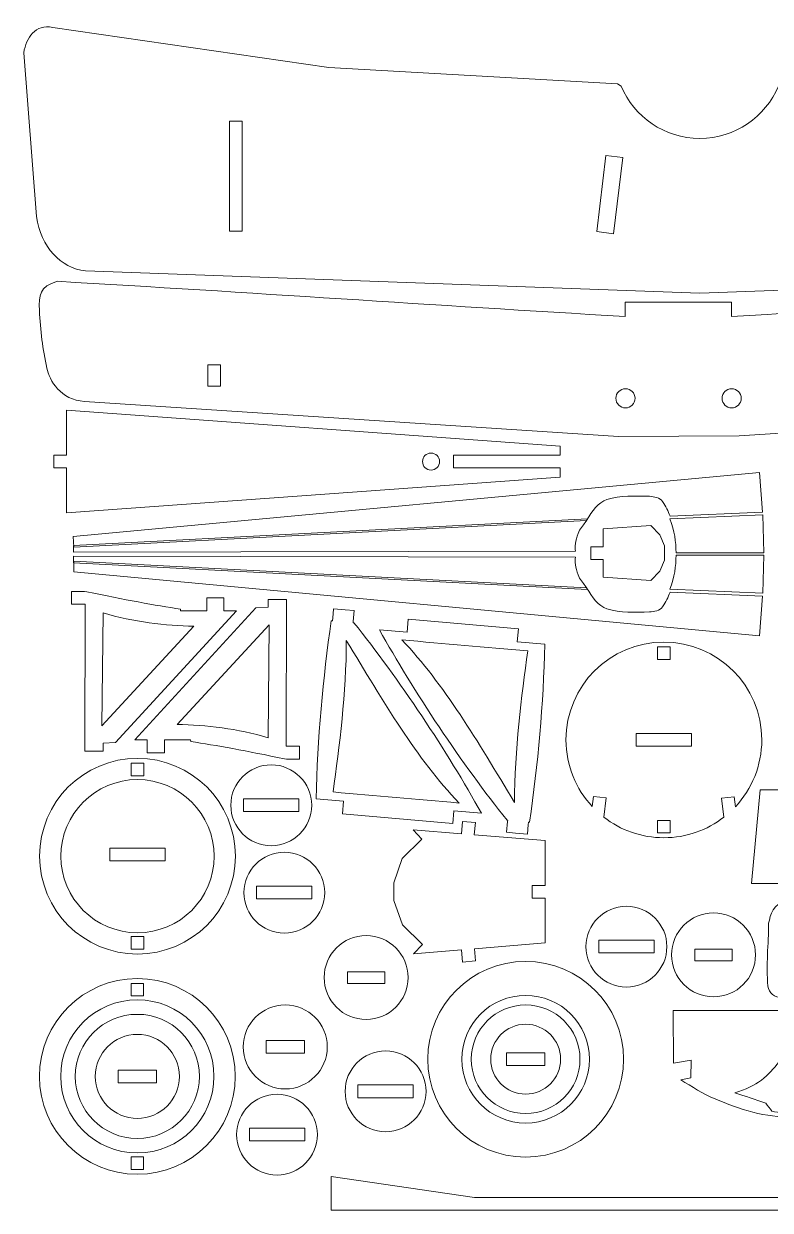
# Model space of a CAD drawing. Header units: centimetres. Extents: x -333 to 50, y -55 to 241.
# Drawn here: x -332.8 to -146.8, y -55.2 to 240.7 of the extents above; entities that cross this region are included whole.
import ezdxf

# ---------------------------------------------------------------- set-up
doc = ezdxf.new("R2010")
doc.units = ezdxf.units.CM
doc.header["$MEASUREMENT"] = 0
doc.layers.add('Layer 1', color=7, linetype='Continuous')

msp = doc.modelspace()

# ---------------------------------------------------------------- linework, layer by layer
at = {"layer": 'Layer 1', "color": 250, "lineweight": 9}
for points in [[(-281.54, 188.92), (-278.36, 188.92), (-278.36, 216.32), (-281.54, 216.32), (-281.54, 188.92)], [(-306.03, 53.13), (-302.9, 53.13), (-302.9, 56.26), (-306.03, 56.26), (-306.03, 53.13)], [(-278.02, 44.18), (-264.23, 44.18), (-264.23, 47.35), (-278.02, 47.35), (-278.02, 44.18)], [(-274.77, 22.39), (-260.98, 22.39), (-260.98, 25.56), (-274.77, 25.56), (-274.77, 22.39)], [(-306.03, 9.86), (-302.9, 9.86), (-302.9, 12.99), (-306.03, 12.99), (-306.03, 9.86)], [(-189.5, 8.92), (-175.71, 8.92), (-175.71, 12.09), (-189.5, 12.09), (-189.5, 8.92)], [(-165.53, 6.99), (-156.25, 6.99), (-156.25, 9.91), (-165.53, 9.91), (-165.53, 6.99)], [(-252.12, 1.34), (-242.84, 1.34), (-242.84, 4.26), (-252.12, 4.26), (-252.12, 1.34)], [(-306.07, -1.78), (-302.94, -1.78), (-302.94, 1.35), (-306.07, 1.35), (-306.07, -1.78)], [(-272.41, -16.09), (-262.86, -16.09), (-262.86, -12.92), (-272.41, -12.92), (-272.41, -16.09)], [(-212.5, -19.15), (-202.95, -19.15), (-202.95, -15.98), (-212.5, -15.98), (-212.5, -19.15)], [(-309.28, -23.44), (-299.73, -23.44), (-299.73, -20.27), (-309.28, -20.27), (-309.28, -23.44)], [(-306.07, -45.06), (-302.94, -45.06), (-302.94, -41.93), (-306.07, -41.93), (-306.07, -45.06)]]:
    msp.add_lwpolyline(points, close=True, dxfattribs=at)
for centre, major_axis in [((-231.31, 131.46), (0, 2.12)), ((-304.47, 33.06), (0, 24.4)), ((-271.13, 45.76), (0, 10.08)), ((-304.47, 33.06), (0, 19.1)), ((-267.87, 23.97), (0, 10.08)), ((-182.6, 10.5), (0, 10.08)), ((-160.89, 8.45), (0, 10.47)), ((-247.48, 2.8), (0, 10.47)), ((-207.72, -17.57), (0, 24.4)), ((-304.51, -21.86), (0, 24.4)), ((-304.51, -21.86), (0, 19.1)), ((-207.72, -17.57), (0, 15.91)), ((-267.64, -14.51), (0, 10.47)), ((-207.72, -17.57), (0, 13.54)), ((-304.51, -21.86), (0, 15.48)), ((-207.72, -17.57), (0, 8.71)), ((-304.51, -21.86), (0, 10.47))]:
    msp.add_ellipse(centre, major_axis=major_axis, ratio=1, dxfattribs=at)
for points, knots in [([(-183.92, 225.1), (-183.92, 225.1), (-184.82, 225.67), (-184.82, 225.67), (-184.82, 225.67), (-184.82, 225.67), (-256.78, 229.74), (-256.78, 229.74), (-256.78, 229.74), (-256.78, 229.74), (-325.61, 239.73), (-325.61, 239.73), (-325.61, 239.73), (-329.95, 240.66), (-332.18, 237.15), (-332.82, 233.44), (-332.82, 233.44), (-332.82, 233.44), (-329.61, 192.59), (-329.61, 192.59), (-329.61, 192.59), (-328.54, 185.01), (-323.61, 179.65), (-317.44, 179.04), (-317.44, 179.04), (-317.44, 179.04), (-164.32, 173.43), (-164.32, 173.43), (-164.32, 173.43), (-164.32, 173.43), (-11.2, 179.04), (-11.2, 179.04), (-11.2, 179.04), (-5.03, 179.65), (-0.1, 185.01), (0.97, 192.59), (0.97, 192.59), (0.97, 192.59), (4.18, 233.44), (4.18, 233.44), (4.18, 233.44), (3.54, 237.15), (1.31, 240.66), (-3.03, 239.73), (-3.03, 239.73), (-3.03, 239.73), (-71.86, 229.74), (-71.86, 229.74), (-71.86, 229.74), (-71.86, 229.74), (-143.82, 225.67), (-143.82, 225.67), (-143.82, 225.67), (-143.82, 225.67), (-144.72, 225.1), (-144.72, 225.1), (-144.72, 225.1), (-147.93, 217.44), (-155.5, 212.06), (-164.32, 212.06), (-164.32, 212.06), (-173.14, 212.06), (-180.71, 217.44), (-183.92, 225.1)], [0, 0, 0, 0, 0.058824, 0.058824, 0.058824, 0.058824, 0.117647, 0.117647, 0.117647, 0.117647, 0.176471, 0.176471, 0.176471, 0.176471, 0.235294, 0.235294, 0.235294, 0.235294, 0.294118, 0.294118, 0.294118, 0.294118, 0.352941, 0.352941, 0.352941, 0.352941, 0.411765, 0.411765, 0.411765, 0.411765, 0.470588, 0.470588, 0.470588, 0.470588, 0.529412, 0.529412, 0.529412, 0.529412, 0.588235, 0.588235, 0.588235, 0.588235, 0.647059, 0.647059, 0.647059, 0.647059, 0.705882, 0.705882, 0.705882, 0.705882, 0.764706, 0.764706, 0.764706, 0.764706, 0.823529, 0.823529, 0.823529, 0.823529, 0.882353, 0.882353, 0.882353, 0.882353, 1, 1, 1, 1]), ([(-183.5, 207.26), (-183.5, 207.26), (-187.71, 207.77), (-187.71, 207.77), (-187.71, 207.77), (-187.71, 207.77), (-190.01, 188.81), (-190.01, 188.81), (-190.01, 188.81), (-190.01, 188.81), (-185.8, 188.3), (-185.8, 188.3), (-185.8, 188.3), (-185.8, 188.3), (-183.5, 207.26), (-183.5, 207.26)], [0, 0, 0, 0, 0.2, 0.2, 0.2, 0.2, 0.4, 0.4, 0.4, 0.4, 0.6, 0.6, 0.6, 0.6, 1, 1, 1, 1]), ([(-182.93, 167.66), (-230.44, 170.4), (-276.89, 173.7), (-324.42, 176.42), (-324.42, 176.42), (-328.9, 175.05), (-329.11, 173.07), (-328.92, 169.18), (-328.92, 169.18), (-328.68, 164.24), (-328.1, 159.42), (-327.04, 154.79), (-327.04, 154.79), (-326.44, 151.71), (-323.66, 146.8), (-317.67, 146.48), (-317.67, 146.48), (-317.67, 146.48), (-184.56, 137.71), (-184.56, 137.71), (-184.56, 137.71), (-184.56, 137.71), (-154.52, 137.85), (-154.52, 137.85), (-154.52, 137.85), (-154.52, 137.85), (-21.66, 146.48), (-21.66, 146.48), (-21.66, 146.48), (-15.67, 146.8), (-12.89, 151.71), (-12.3, 154.79), (-12.3, 154.79), (-11.24, 159.42), (-10.66, 164.24), (-10.41, 169.18), (-10.41, 169.18), (-10.23, 173.07), (-10.44, 175.05), (-14.91, 176.42), (-14.91, 176.42), (-62.44, 173.7), (-108.9, 170.4), (-156.41, 167.66), (-156.41, 167.66), (-156.41, 167.66), (-156.41, 171.2), (-156.41, 171.2), (-156.41, 171.2), (-156.41, 171.2), (-182.93, 171.2), (-182.93, 171.2), (-182.93, 171.2), (-182.93, 171.2), (-182.93, 167.66), (-182.93, 167.66)], [0, 0, 0, 0, 0.066667, 0.066667, 0.066667, 0.066667, 0.133333, 0.133333, 0.133333, 0.133333, 0.2, 0.2, 0.2, 0.2, 0.266667, 0.266667, 0.266667, 0.266667, 0.333333, 0.333333, 0.333333, 0.333333, 0.4, 0.4, 0.4, 0.4, 0.466667, 0.466667, 0.466667, 0.466667, 0.533333, 0.533333, 0.533333, 0.533333, 0.6, 0.6, 0.6, 0.6, 0.666667, 0.666667, 0.666667, 0.666667, 0.733333, 0.733333, 0.733333, 0.733333, 0.8, 0.8, 0.8, 0.8, 0.866667, 0.866667, 0.866667, 0.866667, 1, 1, 1, 1]), ([(-286.95, 155.58), (-286.95, 155.58), (-283.77, 155.58), (-283.77, 155.58), (-283.77, 155.58), (-283.77, 155.58), (-283.77, 150.27), (-283.77, 150.27), (-283.77, 150.27), (-283.77, 150.27), (-286.95, 150.27), (-286.95, 150.27), (-286.95, 150.27), (-286.95, 150.27), (-286.95, 155.58), (-286.95, 155.58)], [0, 0, 0, 0, 0.2, 0.2, 0.2, 0.2, 0.4, 0.4, 0.4, 0.4, 0.6, 0.6, 0.6, 0.6, 1, 1, 1, 1]), ([(-182.85, 149.64), (-181.53, 149.64), (-180.46, 148.57), (-180.46, 147.25), (-180.46, 147.25), (-180.46, 145.93), (-181.53, 144.86), (-182.85, 144.86), (-182.85, 144.86), (-184.16, 144.86), (-185.23, 145.93), (-185.23, 147.25), (-185.23, 147.25), (-185.23, 148.57), (-184.16, 149.64), (-182.85, 149.64)], [0, 0, 0, 0, 0.2, 0.2, 0.2, 0.2, 0.4, 0.4, 0.4, 0.4, 0.6, 0.6, 0.6, 0.6, 1, 1, 1, 1]), ([(-156.38, 149.64), (-155.06, 149.64), (-153.99, 148.57), (-153.99, 147.25), (-153.99, 147.25), (-153.99, 145.93), (-155.06, 144.86), (-156.38, 144.86), (-156.38, 144.86), (-157.69, 144.86), (-158.76, 145.93), (-158.76, 147.25), (-158.76, 147.25), (-158.76, 148.57), (-157.69, 149.64), (-156.38, 149.64)], [0, 0, 0, 0, 0.2, 0.2, 0.2, 0.2, 0.4, 0.4, 0.4, 0.4, 0.6, 0.6, 0.6, 0.6, 1, 1, 1, 1]), ([(-322.17, 118.68), (-322.17, 118.68), (-322.17, 129.88), (-322.17, 129.88), (-322.17, 129.88), (-322.17, 129.88), (-325.34, 129.88), (-325.34, 129.88), (-325.34, 129.88), (-325.34, 129.88), (-325.34, 133.04), (-325.34, 133.04), (-325.34, 133.04), (-325.34, 133.04), (-322.17, 133.04), (-322.17, 133.04), (-322.17, 133.04), (-322.17, 133.04), (-322.17, 144.25), (-322.17, 144.25), (-322.17, 144.25), (-322.17, 144.25), (-199.1, 135.33), (-199.1, 135.33), (-199.1, 135.33), (-199.1, 135.33), (-199.1, 133.04), (-199.1, 133.04), (-199.1, 133.04), (-199.1, 133.04), (-225.72, 133.04), (-225.72, 133.04), (-225.72, 133.04), (-225.72, 133.04), (-225.72, 129.88), (-225.72, 129.88), (-225.72, 129.88), (-225.72, 129.88), (-199.1, 129.88), (-199.1, 129.88), (-199.1, 129.88), (-199.1, 129.88), (-199.1, 127.59), (-199.1, 127.59), (-199.1, 127.59), (-199.1, 127.59), (-322.17, 118.68), (-322.17, 118.68)], [0, 0, 0, 0, 0.076923, 0.076923, 0.076923, 0.076923, 0.153846, 0.153846, 0.153846, 0.153846, 0.230769, 0.230769, 0.230769, 0.230769, 0.307692, 0.307692, 0.307692, 0.307692, 0.384615, 0.384615, 0.384615, 0.384615, 0.461538, 0.461538, 0.461538, 0.461538, 0.538462, 0.538462, 0.538462, 0.538462, 0.615385, 0.615385, 0.615385, 0.615385, 0.692308, 0.692308, 0.692308, 0.692308, 0.769231, 0.769231, 0.769231, 0.769231, 0.846154, 0.846154, 0.846154, 0.846154, 1, 1, 1, 1]), ([(-148.66, 118.82), (-148.66, 118.82), (-171.73, 117.87), (-171.73, 117.87), (-171.73, 117.87), (-172.19, 119.1), (-172.8, 120.32), (-173.6, 121.48), (-173.6, 121.48), (-174.27, 122.44), (-175.69, 122.76), (-176.87, 122.81), (-176.87, 122.81), (-180.41, 122.94), (-184.09, 123.02), (-187.48, 121.99), (-187.48, 121.99), (-189.69, 121.32), (-191.05, 119.07), (-192.54, 116.81), (-192.54, 116.81), (-192.54, 116.81), (-320.38, 110.1), (-320.38, 110.1), (-320.38, 110.1), (-320.38, 110.1), (-320.47, 112.8), (-320.47, 112.8), (-320.47, 112.8), (-320.47, 112.8), (-149.41, 128.77), (-149.41, 128.77), (-149.41, 128.77), (-149.41, 128.77), (-148.66, 118.82), (-148.66, 118.82)], [0, 0, 0, 0, 0.1, 0.1, 0.1, 0.1, 0.2, 0.2, 0.2, 0.2, 0.3, 0.3, 0.3, 0.3, 0.4, 0.4, 0.4, 0.4, 0.5, 0.5, 0.5, 0.5, 0.6, 0.6, 0.6, 0.6, 0.7, 0.7, 0.7, 0.7, 0.8, 0.8, 0.8, 0.8, 1, 1, 1, 1]), ([(-195.31, 109.12), (-195.31, 109.12), (-320.42, 108.87), (-320.42, 108.87), (-320.42, 108.87), (-320.42, 108.87), (-320.43, 110.51), (-320.43, 110.51), (-320.43, 110.51), (-320.43, 110.51), (-192.29, 117.19), (-192.29, 117.19), (-192.29, 117.19), (-192.49, 116.88), (-192.69, 116.58), (-192.89, 116.27), (-192.89, 116.27), (-193.44, 115.46), (-194.22, 114.78), (-194.63, 113.52), (-194.63, 113.52), (-195.26, 111.74), (-195.6, 110.11), (-195.31, 109.12)], [0, 0, 0, 0, 0.142857, 0.142857, 0.142857, 0.142857, 0.285714, 0.285714, 0.285714, 0.285714, 0.428571, 0.428571, 0.428571, 0.428571, 0.571429, 0.571429, 0.571429, 0.571429, 0.714286, 0.714286, 0.714286, 0.714286, 1, 1, 1, 1]), ([(-188.36, 114.69), (-188.36, 114.69), (-176.52, 115.53), (-176.52, 115.53), (-176.52, 115.53), (-176.52, 115.53), (-174.29, 113.18), (-174.29, 113.18), (-174.29, 113.18), (-174.29, 113.18), (-173.07, 110.42), (-173.07, 110.42), (-173.07, 110.42), (-173.07, 109.26), (-173.07, 108.06), (-173.07, 106.88), (-173.07, 106.88), (-173.07, 106.88), (-174.29, 104.12), (-174.29, 104.12), (-174.29, 104.12), (-174.29, 104.12), (-176.52, 101.77), (-176.52, 101.77), (-176.52, 101.77), (-176.52, 101.77), (-188.36, 102.61), (-188.36, 102.61), (-188.36, 102.61), (-188.36, 102.61), (-188.36, 107.06), (-188.36, 107.06), (-188.36, 107.06), (-188.36, 107.06), (-191.46, 107.06), (-191.46, 107.06), (-191.46, 107.06), (-191.46, 107.06), (-191.46, 110.24), (-191.46, 110.24), (-191.46, 110.24), (-191.46, 110.24), (-188.36, 110.24), (-188.36, 110.24), (-188.36, 110.24), (-188.36, 110.24), (-188.36, 114.69), (-188.36, 114.69)], [0, 0, 0, 0, 0.076923, 0.076923, 0.076923, 0.076923, 0.153846, 0.153846, 0.153846, 0.153846, 0.230769, 0.230769, 0.230769, 0.230769, 0.307692, 0.307692, 0.307692, 0.307692, 0.384615, 0.384615, 0.384615, 0.384615, 0.461538, 0.461538, 0.461538, 0.461538, 0.538462, 0.538462, 0.538462, 0.538462, 0.615385, 0.615385, 0.615385, 0.615385, 0.692308, 0.692308, 0.692308, 0.692308, 0.769231, 0.769231, 0.769231, 0.769231, 0.846154, 0.846154, 0.846154, 0.846154, 1, 1, 1, 1]), ([(-148.36, 108.71), (-148.36, 108.71), (-170.23, 108.67), (-170.23, 108.67), (-170.23, 108.67), (-170.29, 111.46), (-170.54, 114.13), (-171.75, 117.19), (-171.75, 117.19), (-171.75, 117.19), (-148.62, 118.15), (-148.62, 118.15), (-148.62, 118.15), (-148.62, 118.15), (-148.36, 108.71), (-148.36, 108.71)], [0, 0, 0, 0, 0.2, 0.2, 0.2, 0.2, 0.4, 0.4, 0.4, 0.4, 0.6, 0.6, 0.6, 0.6, 1, 1, 1, 1]), ([(-195.31, 107.65), (-195.31, 107.65), (-320.42, 107.89), (-320.42, 107.89), (-320.42, 107.89), (-320.42, 107.89), (-320.43, 106.25), (-320.43, 106.25), (-320.43, 106.25), (-320.43, 106.25), (-192.29, 99.58), (-192.29, 99.58), (-192.29, 99.58), (-192.49, 99.88), (-192.69, 100.19), (-192.89, 100.49), (-192.89, 100.49), (-193.44, 101.31), (-194.22, 101.99), (-194.63, 103.25), (-194.63, 103.25), (-195.26, 105.02), (-195.6, 106.65), (-195.31, 107.65)], [0, 0, 0, 0, 0.142857, 0.142857, 0.142857, 0.142857, 0.285714, 0.285714, 0.285714, 0.285714, 0.428571, 0.428571, 0.428571, 0.428571, 0.571429, 0.571429, 0.571429, 0.571429, 0.714286, 0.714286, 0.714286, 0.714286, 1, 1, 1, 1]), ([(-148.66, 97.94), (-148.66, 97.94), (-171.73, 98.9), (-171.73, 98.9), (-171.73, 98.9), (-172.19, 97.66), (-172.8, 96.45), (-173.6, 95.28), (-173.6, 95.28), (-174.27, 94.32), (-175.69, 94), (-176.87, 93.96), (-176.87, 93.96), (-180.41, 93.83), (-184.09, 93.74), (-187.48, 94.77), (-187.48, 94.77), (-189.69, 95.45), (-191.05, 97.7), (-192.54, 99.96), (-192.54, 99.96), (-192.54, 99.96), (-320.38, 106.67), (-320.38, 106.67), (-320.38, 106.67), (-320.38, 106.67), (-320.3, 103.97), (-320.3, 103.97), (-320.3, 103.97), (-320.3, 103.97), (-149.41, 88), (-149.41, 88), (-149.41, 88), (-149.41, 88), (-148.66, 97.94), (-148.66, 97.94)], [0, 0, 0, 0, 0.1, 0.1, 0.1, 0.1, 0.2, 0.2, 0.2, 0.2, 0.3, 0.3, 0.3, 0.3, 0.4, 0.4, 0.4, 0.4, 0.5, 0.5, 0.5, 0.5, 0.6, 0.6, 0.6, 0.6, 0.7, 0.7, 0.7, 0.7, 0.8, 0.8, 0.8, 0.8, 1, 1, 1, 1]), ([(-148.36, 108.13), (-148.36, 108.13), (-170.23, 108.16), (-170.23, 108.16), (-170.23, 108.16), (-170.29, 105.37), (-170.54, 102.7), (-171.75, 99.64), (-171.75, 99.64), (-171.75, 99.64), (-148.62, 98.69), (-148.62, 98.69), (-148.62, 98.69), (-148.62, 98.69), (-148.36, 108.13), (-148.36, 108.13)], [0, 0, 0, 0, 0.2, 0.2, 0.2, 0.2, 0.4, 0.4, 0.4, 0.4, 0.6, 0.6, 0.6, 0.6, 1, 1, 1, 1]), ([(-279.79, 94.25), (-279.79, 94.25), (-309.98, 61.37), (-309.98, 61.37), (-309.98, 61.37), (-309.98, 61.37), (-313.03, 61.21), (-313.03, 61.21), (-313.03, 61.21), (-313.03, 61.21), (-313.03, 59.22), (-313.03, 59.22), (-313.03, 59.22), (-313.03, 59.22), (-317.58, 59.29), (-317.58, 59.29), (-317.58, 59.29), (-317.58, 59.29), (-317.53, 95.87), (-317.53, 95.87), (-317.53, 95.87), (-317.53, 95.87), (-320.91, 95.87), (-320.91, 95.87), (-320.91, 95.87), (-320.91, 95.87), (-320.91, 99.05), (-320.91, 99.05), (-320.91, 99.05), (-320.91, 99.05), (-317.65, 99.08), (-317.65, 99.08), (-317.65, 99.08), (-317.65, 99.08), (-317.11, 98.99), (-317.11, 98.99), (-317.11, 98.99), (-307.86, 97.05), (-299.96, 95.61), (-293.76, 94.68), (-293.76, 94.68), (-293.76, 94.68), (-293.74, 94.27), (-293.74, 94.27), (-293.74, 94.27), (-293.74, 94.27), (-287.18, 94.26), (-287.18, 94.26), (-287.18, 94.26), (-287.18, 94.26), (-287.18, 97.52), (-287.18, 97.52), (-287.18, 97.52), (-287.18, 97.52), (-282.94, 97.52), (-282.94, 97.52), (-282.94, 97.52), (-282.94, 97.52), (-282.94, 94.25), (-282.94, 94.25), (-282.94, 94.25), (-282.94, 94.25), (-279.79, 94.25), (-279.79, 94.25)], [0, 0, 0, 0, 0.058824, 0.058824, 0.058824, 0.058824, 0.117647, 0.117647, 0.117647, 0.117647, 0.176471, 0.176471, 0.176471, 0.176471, 0.235294, 0.235294, 0.235294, 0.235294, 0.294118, 0.294118, 0.294118, 0.294118, 0.352941, 0.352941, 0.352941, 0.352941, 0.411765, 0.411765, 0.411765, 0.411765, 0.470588, 0.470588, 0.470588, 0.470588, 0.529412, 0.529412, 0.529412, 0.529412, 0.588235, 0.588235, 0.588235, 0.588235, 0.647059, 0.647059, 0.647059, 0.647059, 0.705882, 0.705882, 0.705882, 0.705882, 0.764706, 0.764706, 0.764706, 0.764706, 0.823529, 0.823529, 0.823529, 0.823529, 0.882353, 0.882353, 0.882353, 0.882353, 1, 1, 1, 1]), ([(-305.17, 62.08), (-305.17, 62.08), (-274.98, 94.96), (-274.98, 94.96), (-274.98, 94.96), (-274.98, 94.96), (-271.92, 95.12), (-271.92, 95.12), (-271.92, 95.12), (-271.92, 95.12), (-271.92, 97.11), (-271.92, 97.11), (-271.92, 97.11), (-271.92, 97.11), (-267.37, 97.04), (-267.37, 97.04), (-267.37, 97.04), (-267.37, 97.04), (-267.43, 60.46), (-267.43, 60.46), (-267.43, 60.46), (-267.43, 60.46), (-264.05, 60.46), (-264.05, 60.46), (-264.05, 60.46), (-264.05, 60.46), (-264.05, 57.28), (-264.05, 57.28), (-264.05, 57.28), (-264.05, 57.28), (-267.31, 57.25), (-267.31, 57.25), (-267.31, 57.25), (-267.31, 57.25), (-267.84, 57.34), (-267.84, 57.34), (-267.84, 57.34), (-277.1, 59.28), (-285, 60.72), (-291.2, 61.65), (-291.2, 61.65), (-291.2, 61.65), (-291.22, 62.06), (-291.22, 62.06), (-291.22, 62.06), (-291.22, 62.06), (-297.77, 62.07), (-297.77, 62.07), (-297.77, 62.07), (-297.77, 62.07), (-297.77, 58.81), (-297.77, 58.81), (-297.77, 58.81), (-297.77, 58.81), (-302.02, 58.81), (-302.02, 58.81), (-302.02, 58.81), (-302.02, 58.81), (-302.02, 62.08), (-302.02, 62.08), (-302.02, 62.08), (-302.02, 62.08), (-305.17, 62.08), (-305.17, 62.08)], [0, 0, 0, 0, 0.058824, 0.058824, 0.058824, 0.058824, 0.117647, 0.117647, 0.117647, 0.117647, 0.176471, 0.176471, 0.176471, 0.176471, 0.235294, 0.235294, 0.235294, 0.235294, 0.294118, 0.294118, 0.294118, 0.294118, 0.352941, 0.352941, 0.352941, 0.352941, 0.411765, 0.411765, 0.411765, 0.411765, 0.470588, 0.470588, 0.470588, 0.470588, 0.529412, 0.529412, 0.529412, 0.529412, 0.588235, 0.588235, 0.588235, 0.588235, 0.647059, 0.647059, 0.647059, 0.647059, 0.705882, 0.705882, 0.705882, 0.705882, 0.764706, 0.764706, 0.764706, 0.764706, 0.823529, 0.823529, 0.823529, 0.823529, 0.882353, 0.882353, 0.882353, 0.882353, 1, 1, 1, 1]), ([(-253.1, 46.8), (-253.1, 46.8), (-253.38, 43.59), (-253.38, 43.59), (-253.38, 43.59), (-253.38, 43.59), (-225.91, 41.18), (-225.91, 41.18), (-225.91, 41.18), (-225.91, 41.18), (-225.63, 44.39), (-225.63, 44.39), (-225.63, 44.39), (-225.63, 44.39), (-218.75, 43.79), (-218.75, 43.79), (-218.75, 43.79), (-227.07, 58.85), (-239.48, 77.55), (-250.55, 91.29), (-250.55, 91.29), (-250.55, 91.29), (-250.73, 91.28), (-250.73, 91.28), (-250.73, 91.28), (-250.73, 91.28), (-250.7, 91.57), (-250.7, 91.57), (-250.7, 91.57), (-250.7, 91.57), (-250.43, 94.31), (-250.43, 94.31), (-250.43, 94.31), (-250.43, 94.31), (-252.7, 94.5), (-252.7, 94.5), (-252.7, 94.5), (-252.7, 94.5), (-255.61, 94.75), (-255.61, 94.75), (-255.61, 94.75), (-255.61, 94.75), (-255.62, 94.68), (-255.62, 94.68), (-255.62, 94.68), (-255.62, 94.68), (-255.62, 94.68), (-255.62, 94.68), (-255.62, 94.68), (-255.62, 94.68), (-255.81, 92.46), (-255.81, 92.46), (-255.81, 92.46), (-255.81, 92.46), (-255.87, 91.76), (-255.87, 91.76), (-255.87, 91.76), (-255.87, 91.76), (-256.18, 91.79), (-256.18, 91.79), (-256.18, 91.79), (-258.19, 77.54), (-259.71, 62.21), (-259.94, 47.39), (-259.94, 47.39), (-259.94, 47.39), (-253.1, 46.8), (-253.1, 46.8)], [0, 0, 0, 0, 0.055556, 0.055556, 0.055556, 0.055556, 0.111111, 0.111111, 0.111111, 0.111111, 0.166667, 0.166667, 0.166667, 0.166667, 0.222222, 0.222222, 0.222222, 0.222222, 0.277778, 0.277778, 0.277778, 0.277778, 0.333333, 0.333333, 0.333333, 0.333333, 0.388889, 0.388889, 0.388889, 0.388889, 0.444444, 0.444444, 0.444444, 0.444444, 0.5, 0.5, 0.5, 0.5, 0.555556, 0.555556, 0.555556, 0.555556, 0.611111, 0.611111, 0.611111, 0.611111, 0.666667, 0.666667, 0.666667, 0.666667, 0.722222, 0.722222, 0.722222, 0.722222, 0.777778, 0.777778, 0.777778, 0.777778, 0.833333, 0.833333, 0.833333, 0.833333, 0.888889, 0.888889, 0.888889, 0.888889, 1, 1, 1, 1]), ([(-290.39, 90.4), (-297.48, 90.59), (-305.51, 91.43), (-313.03, 93.73), (-313.03, 93.73), (-313.03, 93.73), (-313.32, 65.54), (-313.32, 65.54), (-313.32, 65.54), (-313.32, 65.54), (-290.39, 90.4), (-290.39, 90.4)], [0, 0, 0, 0, 0.25, 0.25, 0.25, 0.25, 0.5, 0.5, 0.5, 0.5, 1, 1, 1, 1]), ([(-209.81, 86.53), (-209.81, 86.53), (-209.53, 89.74), (-209.53, 89.74), (-209.53, 89.74), (-209.53, 89.74), (-237, 92.14), (-237, 92.14), (-237, 92.14), (-237, 92.14), (-237.28, 88.94), (-237.28, 88.94), (-237.28, 88.94), (-237.28, 88.94), (-244.16, 89.54), (-244.16, 89.54), (-244.16, 89.54), (-235.84, 74.48), (-223.43, 55.78), (-212.36, 42.04), (-212.36, 42.04), (-212.36, 42.04), (-212.18, 42.05), (-212.18, 42.05), (-212.18, 42.05), (-212.18, 42.05), (-212.21, 41.75), (-212.21, 41.75), (-212.21, 41.75), (-212.21, 41.75), (-212.47, 39.02), (-212.47, 39.02), (-212.47, 39.02), (-212.47, 39.02), (-210.21, 38.83), (-210.21, 38.83), (-210.21, 38.83), (-210.21, 38.83), (-207.3, 38.57), (-207.3, 38.57), (-207.3, 38.57), (-207.3, 38.57), (-207.29, 38.65), (-207.29, 38.65), (-207.29, 38.65), (-207.29, 38.65), (-207.29, 38.65), (-207.29, 38.65), (-207.29, 38.65), (-207.29, 38.65), (-207.1, 40.86), (-207.1, 40.86), (-207.1, 40.86), (-207.1, 40.86), (-207.04, 41.57), (-207.04, 41.57), (-207.04, 41.57), (-207.04, 41.57), (-206.73, 41.54), (-206.73, 41.54), (-206.73, 41.54), (-204.72, 55.79), (-203.2, 71.12), (-202.97, 85.93), (-202.97, 85.93), (-202.97, 85.93), (-209.81, 86.53), (-209.81, 86.53)], [0, 0, 0, 0, 0.055556, 0.055556, 0.055556, 0.055556, 0.111111, 0.111111, 0.111111, 0.111111, 0.166667, 0.166667, 0.166667, 0.166667, 0.222222, 0.222222, 0.222222, 0.222222, 0.277778, 0.277778, 0.277778, 0.277778, 0.333333, 0.333333, 0.333333, 0.333333, 0.388889, 0.388889, 0.388889, 0.388889, 0.444444, 0.444444, 0.444444, 0.444444, 0.5, 0.5, 0.5, 0.5, 0.555556, 0.555556, 0.555556, 0.555556, 0.611111, 0.611111, 0.611111, 0.611111, 0.666667, 0.666667, 0.666667, 0.666667, 0.722222, 0.722222, 0.722222, 0.722222, 0.777778, 0.777778, 0.777778, 0.777778, 0.833333, 0.833333, 0.833333, 0.833333, 0.888889, 0.888889, 0.888889, 0.888889, 1, 1, 1, 1]), ([(-294.57, 65.93), (-287.47, 65.74), (-279.45, 64.9), (-271.92, 62.6), (-271.92, 62.6), (-271.92, 62.6), (-271.64, 90.79), (-271.64, 90.79), (-271.64, 90.79), (-271.64, 90.79), (-294.57, 65.93), (-294.57, 65.93)], [0, 0, 0, 0, 0.25, 0.25, 0.25, 0.25, 0.5, 0.5, 0.5, 0.5, 1, 1, 1, 1]), ([(-224.33, 46.32), (-235.14, 47.31), (-244.91, 48.07), (-255.72, 49.07), (-255.72, 49.07), (-254.15, 60.32), (-252.42, 73.87), (-252.42, 86.88), (-252.42, 86.88), (-243.12, 71.47), (-234.87, 57.4), (-224.33, 46.32)], [0, 0, 0, 0, 0.25, 0.25, 0.25, 0.25, 0.5, 0.5, 0.5, 0.5, 1, 1, 1, 1]), ([(-238.58, 87.01), (-227.77, 86.01), (-218, 85.26), (-207.18, 84.26), (-207.18, 84.26), (-208.76, 73.01), (-210.49, 59.45), (-210.49, 46.45), (-210.49, 46.45), (-219.79, 61.86), (-228.04, 75.93), (-238.58, 87.01)], [0, 0, 0, 0, 0.25, 0.25, 0.25, 0.25, 0.5, 0.5, 0.5, 0.5, 1, 1, 1, 1]), ([(-173.27, 86.47), (-159.79, 86.47), (-148.86, 75.54), (-148.86, 62.06), (-148.86, 62.06), (-148.86, 55.62), (-151.36, 49.76), (-155.44, 45.4), (-155.44, 45.4), (-155.44, 45.4), (-155.74, 47.85), (-155.74, 47.85), (-155.74, 47.85), (-155.74, 47.85), (-158.91, 47.52), (-158.91, 47.52), (-158.91, 47.52), (-158.91, 47.52), (-158.33, 42.77), (-158.33, 42.77), (-158.33, 42.77), (-162.46, 39.57), (-167.64, 37.66), (-173.27, 37.66), (-173.27, 37.66), (-178.9, 37.66), (-184.08, 39.57), (-188.21, 42.78), (-188.21, 42.78), (-188.21, 42.78), (-187.62, 47.63), (-187.62, 47.63), (-187.62, 47.63), (-187.62, 47.63), (-190.79, 47.96), (-190.79, 47.96), (-190.79, 47.96), (-190.79, 47.96), (-191.1, 45.41), (-191.1, 45.41), (-191.1, 45.41), (-195.17, 49.77), (-197.67, 55.63), (-197.67, 62.06), (-197.67, 62.06), (-197.67, 75.54), (-186.74, 86.47), (-173.27, 86.47)], [0, 0, 0, 0, 0.076923, 0.076923, 0.076923, 0.076923, 0.153846, 0.153846, 0.153846, 0.153846, 0.230769, 0.230769, 0.230769, 0.230769, 0.307692, 0.307692, 0.307692, 0.307692, 0.384615, 0.384615, 0.384615, 0.384615, 0.461538, 0.461538, 0.461538, 0.461538, 0.538462, 0.538462, 0.538462, 0.538462, 0.615385, 0.615385, 0.615385, 0.615385, 0.692308, 0.692308, 0.692308, 0.692308, 0.769231, 0.769231, 0.769231, 0.769231, 0.846154, 0.846154, 0.846154, 0.846154, 1, 1, 1, 1]), ([(-174.83, 85.27), (-174.83, 85.27), (-171.7, 85.27), (-171.7, 85.27), (-171.7, 85.27), (-171.7, 85.27), (-171.7, 82.14), (-171.7, 82.14), (-171.7, 82.14), (-171.7, 82.14), (-174.83, 82.14), (-174.83, 82.14), (-174.83, 82.14), (-174.83, 82.14), (-174.83, 85.27), (-174.83, 85.27)], [0, 0, 0, 0, 0.2, 0.2, 0.2, 0.2, 0.4, 0.4, 0.4, 0.4, 0.6, 0.6, 0.6, 0.6, 1, 1, 1, 1]), ([(-180.16, 63.65), (-180.16, 63.65), (-166.37, 63.65), (-166.37, 63.65), (-166.37, 63.65), (-166.37, 63.65), (-166.37, 60.48), (-166.37, 60.48), (-166.37, 60.48), (-166.37, 60.48), (-180.16, 60.48), (-180.16, 60.48), (-180.16, 60.48), (-180.16, 60.48), (-180.16, 63.65), (-180.16, 63.65)], [0, 0, 0, 0, 0.2, 0.2, 0.2, 0.2, 0.4, 0.4, 0.4, 0.4, 0.6, 0.6, 0.6, 0.6, 1, 1, 1, 1]), ([(-149.3, 49.6), (-149.3, 49.6), (-117.47, 49.6), (-117.47, 49.6), (-117.47, 49.6), (-117.47, 49.6), (-115.35, 26.26), (-115.35, 26.26), (-115.35, 26.26), (-115.35, 26.26), (-131.8, 26.26), (-131.8, 26.26), (-131.8, 26.26), (-131.8, 26.26), (-131.8, 36.98), (-131.8, 36.98), (-131.8, 36.98), (-131.8, 36.98), (-134.98, 36.98), (-134.98, 36.98), (-134.98, 36.98), (-134.98, 36.98), (-134.98, 26.26), (-134.98, 26.26), (-134.98, 26.26), (-134.98, 26.26), (-151.42, 26.26), (-151.42, 26.26), (-151.42, 26.26), (-151.42, 26.26), (-149.3, 49.6), (-149.3, 49.6)], [0, 0, 0, 0, 0.111111, 0.111111, 0.111111, 0.111111, 0.222222, 0.222222, 0.222222, 0.222222, 0.333333, 0.333333, 0.333333, 0.333333, 0.444444, 0.444444, 0.444444, 0.444444, 0.555556, 0.555556, 0.555556, 0.555556, 0.666667, 0.666667, 0.666667, 0.666667, 0.777778, 0.777778, 0.777778, 0.777778, 1, 1, 1, 1]), ([(-240.59, 24.18), (-240.59, 24.18), (-240.59, 21.99), (-240.59, 21.99), (-240.59, 21.99), (-240.59, 21.99), (-238.42, 15.91), (-238.42, 15.91), (-238.42, 15.91), (-238.42, 15.91), (-233.46, 11.02), (-233.46, 11.02), (-233.46, 11.02), (-233.46, 11.02), (-235.69, 8.72), (-235.69, 8.72), (-235.69, 8.72), (-235.69, 8.72), (-223.69, 9.71), (-223.69, 9.71), (-223.69, 9.71), (-223.69, 9.71), (-223.43, 6.65), (-223.43, 6.65), (-223.43, 6.65), (-223.43, 6.65), (-220.25, 6.93), (-220.25, 6.93), (-220.25, 6.93), (-220.25, 6.93), (-220.51, 9.97), (-220.51, 9.97), (-220.51, 9.97), (-220.51, 9.97), (-202.87, 11.42), (-202.87, 11.42), (-202.87, 11.42), (-202.87, 11.42), (-202.87, 22.6), (-202.87, 22.6), (-202.87, 22.6), (-202.87, 22.6), (-206.06, 22.6), (-206.06, 22.6), (-206.06, 22.6), (-206.06, 22.6), (-206.06, 25.76), (-206.06, 25.76), (-206.06, 25.76), (-206.06, 25.76), (-202.87, 25.76), (-202.87, 25.76), (-202.87, 25.76), (-202.87, 25.76), (-202.87, 36.95), (-202.87, 36.95), (-202.87, 36.95), (-202.87, 36.95), (-220.52, 38.39), (-220.52, 38.39), (-220.52, 38.39), (-220.52, 38.39), (-220.25, 41.44), (-220.25, 41.44), (-220.25, 41.44), (-220.25, 41.44), (-223.43, 41.71), (-223.43, 41.71), (-223.43, 41.71), (-223.43, 41.71), (-223.69, 38.65), (-223.69, 38.65), (-223.69, 38.65), (-223.69, 38.65), (-235.79, 39.64), (-235.79, 39.64), (-235.79, 39.64), (-235.79, 39.64), (-233.63, 37.31), (-233.63, 37.31), (-233.63, 37.31), (-233.63, 37.31), (-238.51, 32.48), (-238.51, 32.48), (-238.51, 32.48), (-238.51, 32.48), (-240.59, 26.38), (-240.59, 26.38), (-240.59, 26.38), (-240.59, 26.38), (-240.59, 24.18), (-240.59, 24.18)], [0, 0, 0, 0, 0.041667, 0.041667, 0.041667, 0.041667, 0.083333, 0.083333, 0.083333, 0.083333, 0.125, 0.125, 0.125, 0.125, 0.166667, 0.166667, 0.166667, 0.166667, 0.208333, 0.208333, 0.208333, 0.208333, 0.25, 0.25, 0.25, 0.25, 0.291667, 0.291667, 0.291667, 0.291667, 0.333333, 0.333333, 0.333333, 0.333333, 0.375, 0.375, 0.375, 0.375, 0.416667, 0.416667, 0.416667, 0.416667, 0.458333, 0.458333, 0.458333, 0.458333, 0.5, 0.5, 0.5, 0.5, 0.541667, 0.541667, 0.541667, 0.541667, 0.583333, 0.583333, 0.583333, 0.583333, 0.625, 0.625, 0.625, 0.625, 0.666667, 0.666667, 0.666667, 0.666667, 0.708333, 0.708333, 0.708333, 0.708333, 0.75, 0.75, 0.75, 0.75, 0.791667, 0.791667, 0.791667, 0.791667, 0.833333, 0.833333, 0.833333, 0.833333, 0.875, 0.875, 0.875, 0.875, 0.916667, 0.916667, 0.916667, 0.916667, 1, 1, 1, 1]), ([(-174.83, 41.99), (-174.83, 41.99), (-171.7, 41.99), (-171.7, 41.99), (-171.7, 41.99), (-171.7, 41.99), (-171.7, 38.86), (-171.7, 38.86), (-171.7, 38.86), (-171.7, 38.86), (-174.83, 38.86), (-174.83, 38.86), (-174.83, 38.86), (-174.83, 38.86), (-174.83, 41.99), (-174.83, 41.99)], [0, 0, 0, 0, 0.2, 0.2, 0.2, 0.2, 0.4, 0.4, 0.4, 0.4, 0.6, 0.6, 0.6, 0.6, 1, 1, 1, 1]), ([(-143.91, -2.22), (-145.55, -2.21), (-147.18, -1.13), (-147.33, 0.67), (-147.33, 0.67), (-147.79, 5.87), (-147.21, 11.11), (-147.15, 16.34), (-147.15, 16.34), (-146.74, 18.38), (-145.96, 21.31), (-142.65, 21.9), (-142.65, 21.9), (-142.65, 21.9), (-112.38, 25.69), (-112.38, 25.69), (-112.38, 25.69), (-107.26, 26.67), (-101.06, 18.92), (-102.48, 9.31), (-102.48, 9.31), (-103.72, 0.89), (-109.78, -3.98), (-115.08, -6.36), (-115.08, -6.36), (-115.08, -6.36), (-139.61, -14.35), (-139.61, -14.35), (-139.61, -14.35), (-139.61, -14.35), (-144.49, -14.3), (-144.49, -14.3), (-144.49, -14.3), (-144.49, -14.3), (-144.61, -18.3), (-144.61, -18.3), (-144.61, -18.3), (-147.08, -21.56), (-150.11, -24.45), (-155.61, -25.94), (-155.61, -25.94), (-152.77, -26.83), (-150.68, -27.62), (-147.83, -28.5), (-147.83, -28.5), (-147.42, -29.17), (-146.74, -29.83), (-146.33, -30.49), (-146.33, -30.49), (-144.62, -31.19), (-142.21, -30.38), (-141.26, -31.87), (-141.26, -31.87), (-147.73, -32.29), (-154.56, -30.02), (-160.45, -27.46), (-160.45, -27.46), (-163.58, -26.35), (-166.2, -24.34), (-169.08, -22.73), (-169.08, -22.73), (-169.08, -22.73), (-166.51, -22.23), (-166.51, -22.23), (-166.51, -22.23), (-166.51, -22.23), (-166.43, -17.84), (-166.43, -17.84), (-166.43, -17.84), (-166.43, -17.84), (-170.9, -18.58), (-170.9, -18.58), (-170.9, -18.58), (-170.9, -18.58), (-170.93, -5.43), (-170.93, -5.43), (-170.93, -5.43), (-170.93, -5.43), (-140.67, -5.45), (-140.67, -5.45), (-140.67, -5.45), (-140.67, -5.45), (-136.05, -5.45), (-136.05, -5.45), (-136.05, -5.45), (-136.05, -5.45), (-136.05, -2.27), (-136.05, -2.27), (-136.05, -2.27), (-136.05, -2.27), (-143.91, -2.22), (-143.91, -2.22)], [0, 0, 0, 0, 0.041667, 0.041667, 0.041667, 0.041667, 0.083333, 0.083333, 0.083333, 0.083333, 0.125, 0.125, 0.125, 0.125, 0.166667, 0.166667, 0.166667, 0.166667, 0.208333, 0.208333, 0.208333, 0.208333, 0.25, 0.25, 0.25, 0.25, 0.291667, 0.291667, 0.291667, 0.291667, 0.333333, 0.333333, 0.333333, 0.333333, 0.375, 0.375, 0.375, 0.375, 0.416667, 0.416667, 0.416667, 0.416667, 0.458333, 0.458333, 0.458333, 0.458333, 0.5, 0.5, 0.5, 0.5, 0.541667, 0.541667, 0.541667, 0.541667, 0.583333, 0.583333, 0.583333, 0.583333, 0.625, 0.625, 0.625, 0.625, 0.666667, 0.666667, 0.666667, 0.666667, 0.708333, 0.708333, 0.708333, 0.708333, 0.75, 0.75, 0.75, 0.75, 0.791667, 0.791667, 0.791667, 0.791667, 0.833333, 0.833333, 0.833333, 0.833333, 0.875, 0.875, 0.875, 0.875, 0.916667, 0.916667, 0.916667, 0.916667, 1, 1, 1, 1]), ([(-242.63, -35.67), (-248.2, -35.67), (-252.71, -31.16), (-252.71, -25.59), (-252.71, -25.59), (-252.71, -20.02), (-248.2, -15.51), (-242.63, -15.51), (-242.63, -15.51), (-237.06, -15.51), (-232.55, -20.02), (-232.55, -25.59), (-232.55, -25.59), (-232.55, -31.16), (-237.06, -35.67), (-242.63, -35.67)], [0, 0, 0, 0, 0.2, 0.2, 0.2, 0.2, 0.4, 0.4, 0.4, 0.4, 0.6, 0.6, 0.6, 0.6, 1, 1, 1, 1]), ([(-269.69, -46.45), (-275.25, -46.45), (-279.77, -41.94), (-279.77, -36.37), (-279.77, -36.37), (-279.77, -30.81), (-275.25, -26.3), (-269.69, -26.3), (-269.69, -26.3), (-264.12, -26.3), (-259.61, -30.81), (-259.61, -36.37), (-259.61, -36.37), (-259.61, -41.94), (-264.12, -46.45), (-269.69, -46.45)], [0, 0, 0, 0, 0.2, 0.2, 0.2, 0.2, 0.4, 0.4, 0.4, 0.4, 0.6, 0.6, 0.6, 0.6, 1, 1, 1, 1]), ([(-235.73, -27.18), (-235.73, -27.18), (-249.52, -27.18), (-249.52, -27.18), (-249.52, -27.18), (-249.52, -27.18), (-249.52, -24), (-249.52, -24), (-249.52, -24), (-249.52, -24), (-235.73, -24), (-235.73, -24), (-235.73, -24), (-235.73, -24), (-235.73, -27.18), (-235.73, -27.18)], [0, 0, 0, 0, 0.2, 0.2, 0.2, 0.2, 0.4, 0.4, 0.4, 0.4, 0.6, 0.6, 0.6, 0.6, 1, 1, 1, 1]), ([(-262.79, -37.96), (-262.79, -37.96), (-276.58, -37.96), (-276.58, -37.96), (-276.58, -37.96), (-276.58, -37.96), (-276.58, -34.79), (-276.58, -34.79), (-276.58, -34.79), (-276.58, -34.79), (-262.79, -34.79), (-262.79, -34.79), (-262.79, -34.79), (-262.79, -34.79), (-262.79, -37.96), (-262.79, -37.96)], [0, 0, 0, 0, 0.2, 0.2, 0.2, 0.2, 0.4, 0.4, 0.4, 0.4, 0.6, 0.6, 0.6, 0.6, 1, 1, 1, 1]), ([(-256.16, -46.83), (-256.16, -46.83), (-220.5, -52.06), (-220.5, -52.06), (-220.5, -52.06), (-220.5, -52.06), (-130.87, -52.06), (-130.87, -52.06), (-130.87, -52.06), (-130.87, -52.06), (-130.87, -55.24), (-130.87, -55.24), (-130.87, -55.24), (-130.87, -55.24), (-256.19, -55.24), (-256.19, -55.24), (-256.19, -55.24), (-256.19, -55.24), (-256.16, -46.83), (-256.16, -46.83)], [0, 0, 0, 0, 0.166667, 0.166667, 0.166667, 0.166667, 0.333333, 0.333333, 0.333333, 0.333333, 0.5, 0.5, 0.5, 0.5, 0.666667, 0.666667, 0.666667, 0.666667, 1, 1, 1, 1])]:
    msp.add_open_spline(points, degree=3, knots=knots, dxfattribs=at)
at = {"layer": 'Layer 1', "lineweight": 9}
msp.add_open_spline([(-311.38, 35.09), (-311.38, 35.09), (-297.57, 35.09), (-297.57, 35.09), (-297.57, 35.09), (-297.57, 35.09), (-297.57, 31.94), (-297.57, 31.94), (-297.57, 31.94), (-297.57, 31.94), (-311.38, 31.94), (-311.38, 31.94), (-311.38, 31.94), (-311.38, 31.94), (-311.38, 35.09), (-311.38, 35.09)], degree=3, knots=[0, 0, 0, 0, 0.2, 0.2, 0.2, 0.2, 0.4, 0.4, 0.4, 0.4, 0.6, 0.6, 0.6, 0.6, 1, 1, 1, 1], dxfattribs=at)

doc.saveas('drawing.dxf')
